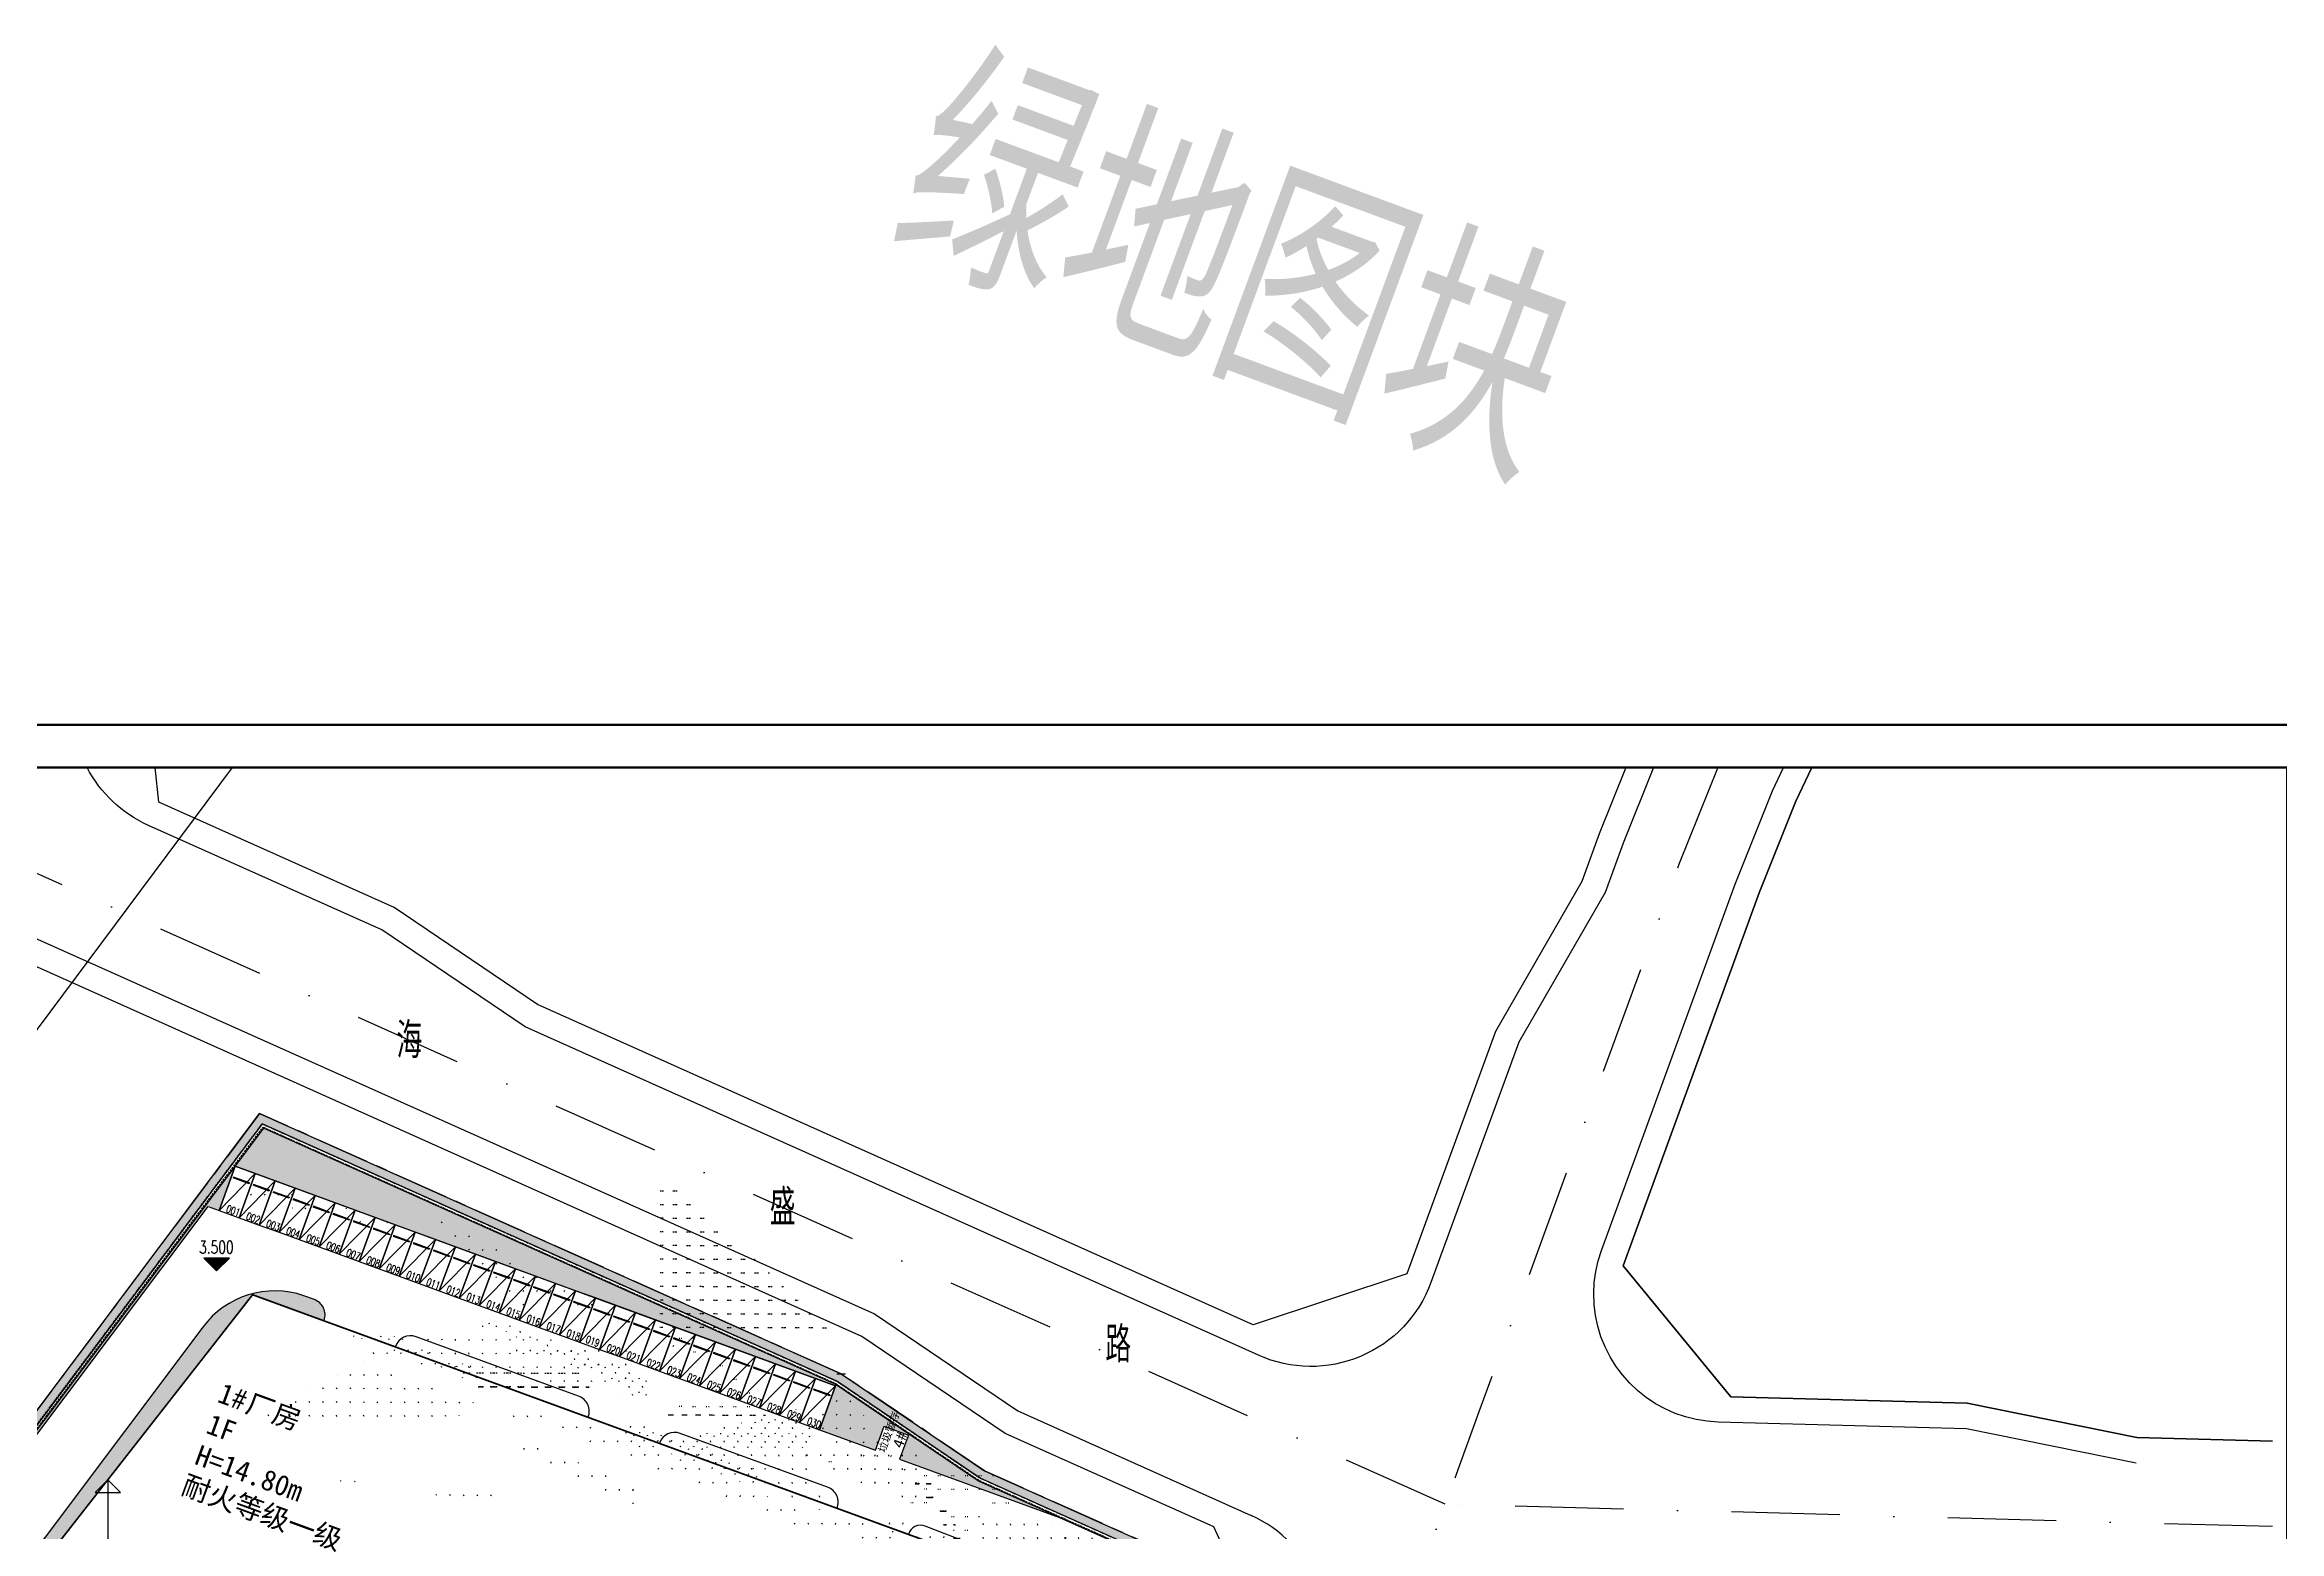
# Model space of a CAD drawing. Extents: x 40587477144 to 40590102100, y 3379967887 to 3381819730.
# Drawn here: x 40589673491 to 40589935677, y 3380412558 to 3380586937 of the extents above; entities that cross this region are included whole.
import ezdxf
from ezdxf.enums import TextEntityAlignment as Align

# ---------------------------------------------------------------- set-up
doc = ezdxf.new("R2010")
doc.units = 0
doc.header["$LTSCALE"] = 1000
doc.header["$MEASUREMENT"] = 0
for name, pattern in [('CENTER', [50.800000000000004, 31.75, -6.35, 6.35, -6.35]), ('DASH', [0.35, 0.25, -0.1]), ('DASHDOT', [25.399999999999995, 12.7, -6.349999999999999, 0, -6.349999999999999])]:
    doc.linetypes.add(name, pattern=pattern)
doc.layers.get('Defpoints').update_dxf_attribs({"color": 210})
for name, color, linetype in [('0-cxFrame', 155, 'Continuous'), ('0-HX', 1, 'Continuous'), ('A-Car', 155, 'Continuous'), ('A-CURTAIN', 84, 'Continuous'), ('A-LIN-V', 9, 'Continuous'), ('A-SFCE', 30, 'Continuous'), ('AS-WALL', 40, 'Continuous'), ('JT-路缘石线', 5, 'Continuous'), ('JT-道路中心线', 1, 'DASHDOT'), ('JT-道路名称', 7, 'Continuous'), ('JT-道路红线', 7, 'Continuous'), ('PUB_TEXT', 7, 'Continuous'), ('建-文字', 7, 'Continuous'), ('建-标高', 3, 'Continuous'), ('总-坐标', 3, 'Continuous'), ('高压线', 210, 'Continuous')]:
    doc.layers.add(name, color=color, linetype=linetype)
doc.layers.add('0-cxText', color=131, linetype='Continuous', lineweight=25)
doc.styles.add('A-STANDARD', font='SIMPLEX', dxfattribs={"bigfont": 'GBCBIG'})
doc.styles.add('cx_tuming', font='simhei.ttf')
doc.styles.add('cx_tuqian1', font='')
doc.styles.add('ELEC_DIM', font='SIMPLEX', dxfattribs={"width": 0.8, "height": 3.5, "bigfont": 'HZTXT'})
doc.styles.get("Standard").update_dxf_attribs({"font": 'GBENOR', "width": 0.7, "bigfont": 'GBCBIG'})
doc.styles.add('黑体', font='simhei.ttf', dxfattribs={"height": 12})
doc.styles.get('cx_tuqian1').set_extended_font_data('SimSun')
pattern_1 = [(19.99999999999998, (440.107795715332, 194.2398300170898), (956.275963936384, 2050.740422578524), [240, -48, 64, -48, 240, -960]), (19.99999999999998, (348.5154342651367, 211.9834671020508), (956.275963936384, 2050.740422578524), [160, -120, 240, -120, 160, -800]), (19.99999999999998, (655.8504104614258, 1004.918022155762), (956.275963936384, 2050.740422578524), [200, -80, 200, -1120]), (19.99999999999998, (-205.3501281738281, 1032.003547668457), (956.275963936384, 2050.740422578524), [80, -160, 80, -1280]), (110, (-54.99931335449219, 1086.72677230835), (-2050.740422578524, 956.275963936384), [143.9999999999999, -1456]), (110, (724.3924865722656, 348.7915229797363), (-2050.740422578524, 956.275963936384), [159.9999999999999, -1440]), (110, (881.3766403198242, 1087.002857208252), (-2050.740422578524, 956.275963936384), [159.9999999999999, -1440]), (65.00000000000001, (925.3208694458008, 404.8966331481934), (-547.2322293314808, 1503.508193286057), [160, -2102.7416992]), (154.9999999999999, (534.4087371826172, 262.6162528991699), (-1503.508193286057, -547.2322293314808), [160, -2102.741699199999]), (83.43494882, (877.4794540405273, 395.9972076416016), (-547.2322292444445, 1503.508193285503), [160, -3417.7087632]), (95.96375653, (799.5678939819336, 376.1531410217285), (-547.2322291846804, 1503.508193052025), [159.9999999999999, -6436.969001599999]), (95.96375653, (956.5520477294922, 1114.364471435547), (-547.2322291846804, 1503.508193052025), [128, -6468.969001599999]), (95.96375653, (-24.92916107177734, 1097.671417236328), (-547.2322291846804, 1503.508193052025), [112, -6484.969001599998]), (124.03624347, (649.2170791625977, 321.4299125671387), (-547.2322292935037, 1503.508193012417), [160, -6436.9690016]), (124.03624347, (806.2012252807617, 1059.641246795654), (-547.2322292935037, 1503.508193012417), [128, -6468.9690016]), (124.03624347, (-85.06947326660156, 1075.782127380371), (-547.2322292935037, 1503.508193012417), [112, -6484.9690016]), (136.5650512, (576.7778244018555, 286.5507621765137), (-547.2322299226216, 1503.508193038666), [159.9999999999999, -3417.706876319999])]

# ---------------------------------------------------------------- blocks, each defined once
blk = doc.blocks.new('GGRrrrr')
at = {"layer": 'A-CURTAIN'}
h = blk.add_hatch(dxfattribs=at)
h.set_pattern_fill('草坪或沼泽', color=0, scale=400, angle=19.99999999999998)
h.set_pattern_definition(pattern_1)
h.paths.add_polyline_path([(1393117.320922852, 618300.9193000793), (1393292.936767578, 540880.4741477966), (1330517.002159119, 532866.5696678162), (1241737.975387573, 527102.5202484131), (1161598.890319824, 521245.7613601685), (1240382.850791931, 783371.5528144836), (1244595.073738098, 797109.7279624939), (1261185.678756714, 852563.1131820679), (1335771.367614746, 847453.3053207397), (1355485.375518799, 842594.5098495483), (1380777.422203064, 840861.7712898254), (1392639.610717773, 828900.035358429), (1392845.235137939, 738250.2696037292), (1391845.237701416, 738248.0012702942), (1391806.246421814, 755447.9559936523), (1391306.45426178, 755446.8222770691), (1391785.831069946, 764447.9511528015), (1391640.544288635, 828487.3259391785), (1380332.88168335, 839889.8824043274), (1355330.389472961, 841602.7838134766), (1335616.381584167, 846461.5792884827), (1261914.650527954, 851510.8278846741), (1245552.140869141, 796819.8416023254), (1241339.732727051, 783081.0626220703), (1162974.660324097, 522348.9729347229), (1241669.135520935, 528100.1562232971), (1330421.199440002, 533862.4550628662), (1392290.937599182, 541760.6755371094), (1392117.323532104, 618298.6509666443)])
h.paths.add_polyline_path([(1393076.15146637, 636450.5321846008), (1392076.154045105, 636448.2638511658), (1392062.989784241, 641998.404788971), (1391563.607894897, 641997.2195243835), (1392041.628883362, 650998.2749595642), (1391886.520614624, 720048.3890342712), (1392886.518035889, 720050.6573638916)])
h = blk.add_hatch(dxfattribs=at)
h.set_pattern_fill('草坪或沼泽', color=0, scale=400, angle=19.99999999999998)
h.set_pattern_definition([(19.99999999999998, (440.107795715332, 194.2398300170898), (956.2759639363836, 2050.740422578524), [240, -48, 64, -48, 240, -960]), (19.99999999999998, (348.5154342651367, 211.9834671020508), (956.2759639363836, 2050.740422578524), [160, -120, 240, -120, 160, -800]), (19.99999999999998, (655.8504104614258, 1004.918022155762), (956.2759639363836, 2050.740422578524), [200, -80, 200, -1120]), (19.99999999999998, (-205.3501281738281, 1032.003547668457), (956.2759639363836, 2050.740422578524), [80, -160, 80, -1280]), (110, (-54.99931335449219, 1086.72677230835), (-2050.740422578524, 956.2759639363836), [143.9999999999999, -1456]), (110, (724.3924865722656, 348.7915229797363), (-2050.740422578524, 956.2759639363836), [159.9999999999999, -1440]), (110, (881.3766403198242, 1087.002857208252), (-2050.740422578524, 956.2759639363836), [159.9999999999999, -1440]), (65.00000000000001, (925.3208694458008, 404.8966331481934), (-547.2322293314807, 1503.508193286057), [160, -2102.7416992]), (154.9999999999999, (534.4087371826172, 262.6162528991699), (-1503.508193286057, -547.2322293314807), [160, -2102.741699199999]), (83.43494882, (877.4794540405273, 395.9972076416016), (-547.2322292444445, 1503.508193285503), [160, -3417.7087632]), (95.96375653, (799.5678939819336, 376.1531410217285), (-547.2322291846804, 1503.508193052025), [159.9999999999999, -6436.969001599999]), (95.96375653, (956.5520477294922, 1114.364471435547), (-547.2322291846804, 1503.508193052025), [128, -6468.969001599999]), (95.96375653, (-24.92916107177734, 1097.671417236328), (-547.2322291846804, 1503.508193052025), [112, -6484.969001599998]), (124.03624347, (649.2170791625977, 321.4299125671387), (-547.2322292935037, 1503.508193012417), [160, -6436.9690016]), (124.03624347, (806.2012252807617, 1059.641246795654), (-547.2322292935037, 1503.508193012417), [128, -6468.9690016]), (124.03624347, (-85.06947326660156, 1075.782127380371), (-547.2322292935037, 1503.508193012417), [112, -6484.9690016]), (136.5650512, (576.7778244018555, 286.5507621765137), (-547.232229922622, 1503.508193038667), [159.9999999999999, -3417.706876319999])])
edge = h.paths.add_edge_path()
edge.add_line((1391002.783584595, 755446.1334381104), (1391033.862896324, 755969.2298610318))
edge.add_line((1391033.86289978, 755969.2298622131), (1391484.60933056, 764440.2374043328))
edge.add_line((1391484.609329224, 764440.2374038696), (1391240.917746339, 828322.242167785))
edge.add_line((1391240.917747498, 828322.2421684265), (1380155.065434195, 839501.1268444082))
edge.add_line((1380155.065429688, 839501.1268424988), (1355268.395031075, 841206.093397873))
edge.add_line((1355268.39503479, 841206.0933990479), (1335554.387081419, 846064.8888675765))
edge.add_line((1335554.387077332, 846064.8888664246), (1262206.239214119, 851089.9137592164))
edge.add_line((1262206.239219666, 851089.9137611389), (1173161.430034699, 554852.1791891612))
edge.add_line((1173161.430030823, 554852.1791877747), (1173522.489795612, 554879.6278408373))
edge.add_line((1173522.4897995, 554879.6278419495), (1259298.694751966, 840247.1814245735))
edge.add_line((1259298.694747925, 840247.1814231873), (1260664.251583645, 840250.287743258))
edge.add_line((1260664.251579285, 840250.2877464294), (1260650.720505403, 845748.0085758491))
edge.add_line((1260650.72051239, 845748.0085716248), (1335651.042472096, 845918.1516353745))
edge.add_line((1335651.042472839, 845918.151638031), (1335663.543034486, 840420.7167655955))
edge.add_line((1335663.543029785, 840420.7167663574), (1342663.498677632, 840436.620142065))
edge.add_line((1342663.498680115, 840436.6201400757), (1342656.698541388, 843434.4194341273))
edge.add_line((1342656.698539734, 843434.4194335938), (1345656.684828249, 843441.2245361431))
edge.add_line((1345656.684829712, 843441.2245368958), (1345663.514863657, 840443.5152480957))
edge.add_line((1345663.514862061, 840443.515247345), (1365660.002805453, 840488.87754378))
edge.add_line((1365660.002807617, 840488.8775444031), (1374552.106933233, 839873.2337869616))
edge.add_arc((1367357.655082703, 824128.4532546997), 17310.63983173795, 5.5802626876526915, 65.44234737564938, ccw=False)
edge.add_line((1384586.259040833, 825811.7408561707), (1385552.940604924, 825812.0992239242))
edge.add_line((1385552.940605164, 825812.0992240906), (1390246.63666195, 825822.7249858105))
edge.add_line((1390246.636665344, 825822.72498703), (1390404.911168448, 755445.2751032704))
edge.add_line((1390404.911170959, 755445.2751045227), (1391002.783589707, 755446.1334401162))
h = blk.add_hatch(dxfattribs=at)
h.set_pattern_fill('草坪或沼泽', color=0, scale=400, angle=19.99999999999998)
h.set_pattern_definition(pattern_1)
edge = h.paths.add_edge_path()
edge.add_line((1244511.714828491, 753063.8315238953), (1244495.919566525, 760027.0825533024))
edge.add_line((1244495.91960144, 760027.0825538635), (1267770.087429236, 832316.7940167233))
edge.add_line((1267770.087432861, 832316.7940177917), (1276681.976823113, 832337.0095257644))
edge.add_line((1276681.976821899, 832337.0095252991), (1276681.864180329, 832386.6813997305))
edge.add_arc((1274781.869064331, 832382.3714904785), 1900.000004354328, 0.1299683560727448, 90.13029558499731)
edge.add_line((1274777.548301697, 834282.3665809631), (1273442.691794555, 834279.3309857612))
edge.add_arc((1273670.986663818, 823776.4695892334), 10505.34226203356, 91.24521050012937, 163.5760376897314)
edge.add_line((1263594.306396484, 826746.7777709961), (1241444.485177469, 753056.8738986957))
edge.add_line((1241444.485176086, 753056.8738975525), (1244511.714866437, 753063.8315246797))
h = blk.add_hatch(dxfattribs=at)
h.set_pattern_fill('草坪或沼泽', color=0, scale=400, angle=19.99999999999998)
h.set_pattern_definition(pattern_1)
edge = h.paths.add_edge_path()
edge.add_line((1285581.953941345, 832357.1979942322), (1309681.237586975, 832411.8641967773))
edge.add_arc((1307781.783744812, 832457.4163208008), 1900.000000747431, 358.6262135468809, 450.130295675967)
edge.add_line((1307777.462928772, 834357.411403656), (1287477.515419006, 834311.2474632263))
edge.add_arc((1287481.836204529, 832411.2523841858), 1899.999998556462, 90.13029564319118, 180.1299678000027)
edge.add_line((1285581.841117859, 832406.9424934387), (1285581.953964233, 832357.1980018616))
h = blk.add_hatch(dxfattribs=at)
h.set_pattern_fill('草坪或沼泽', color=0, scale=400, angle=19.99999999999998)
h.set_pattern_definition(pattern_1)
edge = h.paths.add_edge_path()
edge.add_line((1318581.869049072, 832432.0541534424), (1340781.152915955, 832482.410446167))
edge.add_arc((1338881.703308105, 832528.1403884888), 1900.000001196888, 358.6208496673979, 450.130295672381)
edge.add_line((1338877.382568359, 834428.1354789734), (1320477.430152893, 834386.292301178))
edge.add_arc((1320481.750892639, 832486.2972068787), 1900.000003571495, 90.13029556357108, 180.1299679933564)
edge.add_line((1318581.75579834, 832481.9873085022), (1318581.869064331, 832432.0541534425))
h = blk.add_hatch(dxfattribs=at)
h.set_pattern_fill('草坪或沼泽', color=0, scale=400, angle=19.99999999999998)
h.set_pattern_definition(pattern_1)
edge = h.paths.add_edge_path()
edge.add_line((1361831.757774353, 832530.1611289978), (1361828.607009888, 833919.1583023071))
edge.add_line((1361828.607040405, 833919.1582984924), (1351207.979728699, 834106.2698020935))
edge.add_arc((1351181.557189941, 832606.5025405884), 1499.999997267485, 88.99068202432258, 183.971656302854)
edge.add_line((1349685.159500122, 832502.6080665588), (1361831.757743835, 832530.1611213684))
at = {"layer": 'A-CURTAIN', "color": 0}
for points in [[(1244595.073738098, 797109.7279624939), (1261185.678756714, 852563.1131820679), (1335771.367614746, 847453.3053207397), (1355485.375518799, 842594.5098495483), (1380777.422203064, 840861.7712898254)], [(1380332.88168335, 839889.8824043274), (1355330.389472961, 841602.7838134766), (1335616.381584167, 846461.5792884827), (1261914.650527954, 851510.8278846741), (1245552.140869141, 796819.8416023254)], [(1380155.065429688, 839501.1268424988), (1355268.39503479, 841206.0933990479), (1335554.387077332, 846064.8888664246), (1262206.239219666, 851089.9137611389), (1173161.430030823, 554852.1791877747)]]:
    blk.add_lwpolyline(points, dxfattribs=at)
blk.add_lwpolyline([(1173522.4897995, 554879.6278419495), (1259298.694747925, 840247.1814231873), (1260664.251579285, 840250.2877464294), (1260650.72051239, 845748.0085716248), (1335651.042472839, 845918.151638031), (1335663.543029785, 840420.7167663574), (1342663.498680115, 840436.6201400757), (1342656.698539734, 843434.4194335938), (1345656.684829712, 843441.2245368958), (1345663.514862061, 840443.515247345), (1365660.002807617, 840488.8775444031), (1374552.106933594, 839873.2337875366, -0.2673043221881901)], format="xyb", dxfattribs=at)
for points in [[(1244511.714828491, 753063.8315238953), (1244495.91960144, 760027.0825538635), (1267770.087432861, 832316.7940177917), (1276681.976821899, 832337.0095252991), (1276681.864181519, 832386.6814002991, 0.4142152351523207), (1274777.548301697, 834282.3665809631), (1273442.691795349, 834279.330986023, 0.3265163471127786), (1263594.306396484, 826746.7777709961), (1241444.485176086, 753056.8738975525)], [(1285581.953941345, 832357.1979942322), (1309681.237617493, 832411.864200592, 0.4219234257304527), (1307777.462928772, 834357.411403656), (1287477.515472412, 834311.247467041, 0.4142118864557647), (1285581.841117859, 832406.9424934387)], [(1318581.869049072, 832432.0541534424), (1340781.152900696, 832482.4104499817, 0.421950996749626), (1338877.382568359, 834428.1354789734), (1320477.430114746, 834386.2922935486, 0.4142118878511918), (1318581.75579834, 832481.9873085022)], [(1361831.757774353, 832530.1611289978), (1361828.607040405, 833919.1582984924), (1351207.979728699, 834106.2698020935, 0.4399114465953061), (1349685.159500122, 832502.6080665588)]]:
    blk.add_lwpolyline(points, format="xyb", close=True, dxfattribs=at)
at = {"layer": 'A-CURTAIN', "color": 0, "style": 'ELEC_DIM', "width": 0.8000000000000003}
blk.add_text('绿地图块', height=25000, rotation=359.8895250391415, dxfattribs=at).set_placement((1294558.923324585, 972455.0421905518))
blk = doc.blocks.new('建筑-停车位-2400x5300')
at = {"color": 0}
blk.add_lwpolyline([(-49.99999999813735, 199.9999999757856), (-50.00000090897083, -5299.999999886379), (2449.999999089167, -5299.999999826774), (2449.999999998137, 200.0000000335276)], close=True, dxfattribs=at)
for points in [[(2449.999999998137, 200.0000000335276), (-50.00000090897083, -5299.999999886379)], [(199.9999990900978, -3953.625492763415), (2199.999999090098, -3953.625492763415)], [(199.9999990900978, -4053.625492763415), (199.9999990900978, -3953.625492763415)], [(199.9999990900978, -4053.625492763415), (2199.999999090098, -4053.625492763415)], [(2199.999999090098, -4053.625492763415), (2199.999999090098, -3953.625492763415)]]:
    blk.add_lwpolyline(points, dxfattribs=at)
blk = doc.blocks.new('G$C29A62568')
at = {"layer": 'A-Car', "color": 8, "extrusion": (7.103892189259454e-08, 1.937544352733996e-07, 0.9999999999999788), "rotation": 159.8002921507157}
for p in [(40588256577.38121, 3380449758.728107, 3538.323122636224), (40588258923.61811, 3380448895.49457, 3538.32312205504), (40588261269.85518, 3380448032.261038, 3538.323121473863), (40588263616.09207, 3380447169.027505, 3538.323120892682), (40588265962.32903, 3380446305.793968, 3538.3231203115), (40588268308.56599, 3380445442.560435, 3538.323119730317), (40588270654.8029, 3380444579.326898, 3538.32311914913), (40588273001.03992, 3380443716.093363, 3538.323118567956), (40588275347.27688, 3380442852.859831, 3538.323117986768), (40588277693.51389, 3380441989.626299, 3538.323117405595), (40588280039.75075, 3380441126.392764, 3538.323116824407), (40588282385.98769, 3380440263.159228, 3538.323116243229), (40588284732.22476, 3380439399.925698, 3538.323115662043), (40588287078.46161, 3380438536.69216, 3538.323115080865), (40588289424.69863, 3380437673.458623, 3538.323114499681), (40588291770.93558, 3380436810.22509, 3538.323113918504), (40588294117.17253, 3380435946.991553, 3538.323113337318), (40588296463.40949, 3380435083.75802, 3538.323112756133), (40588298809.64639, 3380434220.524487, 3538.323112174942), (40588301155.88341, 3380433357.29095, 3538.323111593768), (40588303502.12032, 3380432494.057414, 3538.323111012583), (40588305848.35738, 3380431630.823884, 3538.323110431408), (40588308194.59428, 3380430767.590353, 3538.323109850227), (40588310540.83116, 3380429904.356815, 3538.32310926904), (40588312887.06821, 3380429041.123279, 3538.323108687862), (40588315233.30515, 3380428177.889746, 3538.323108106681), (40588317579.54218, 3380427314.656211, 3538.323107525498), (40588319925.77902, 3380426451.422675, 3538.323106944313), (40588322272.01603, 3380425588.189143, 3538.323106363127), (40588324618.25303, 3380424724.955591, 3538.323105781943)]:
    blk.add_blockref('建筑-停车位-2400x5300', p, dxfattribs=at)
blk = doc.blocks.new('55555555555555555555555555555')
at = {"layer": '建-文字', "color": 0, "style": 'A-STANDARD', "width": 0.7058823529411765}
for s, p in [('001', (40588255175.73572, 3380450026.954892)), ('002', (40588257523.92146, 3380449169.036646)), ('003', (40588259872.10724, 3380448311.11838)), ('004', (40588262220.29298, 3380447453.200134)), ('005', (40588264568.47873, 3380446595.281897)), ('006', (40588266916.66447, 3380445737.363628)), ('007', (40588269264.85019, 3380444879.445397)), ('008', (40588271613.03593, 3380444021.527151)), ('009', (40588273961.22166, 3380443163.608886)), ('010', (40588276309.40746, 3380442305.690618)), ('011', (40588278657.59314, 3380441447.772399)), ('012', (40588281005.77895, 3380440589.854148)), ('013', (40588283353.96468, 3380439731.935868)), ('014', (40588285702.15034, 3380438874.017643)), ('015', (40588288050.33612, 3380438016.099382)), ('016', (40588290398.52189, 3380437158.181153)), ('017', (40588292746.70762, 3380436300.262877)), ('018', (40588295094.89336, 3380435442.344625)), ('019', (40588297362.20415, 3380434709.451086)), ('020', (40588299791.26477, 3380433726.508155)), ('021', (40588302139.45061, 3380432868.589908)), ('022', (40588304487.63634, 3380432010.671619)), ('023', (40588306888.44193, 3380431133.208655)), ('024', (40588309236.62766, 3380430275.290406)), ('025', (40588311584.81345, 3380429417.372149)), ('026', (40588313932.99922, 3380428559.453888)), ('027', (40588316281.18496, 3380427701.53563)), ('028', (40588318629.37065, 3380426843.617409)), ('029', (40588320978.28776, 3380425987.706183)), ('030', (40588323326.47305, 3380425129.787562))]:
    blk.add_text(s, height=892.5, rotation=339.9297114345931, dxfattribs=at).set_placement(p)
blk = doc.blocks.new('TK22.A0 L(Dragon)')
at = {"layer": '0-cxFrame', "color": 7, "const_width": 0.5}
blk.add_lwpolyline([(0, 0), (-1189, 0), (-1189, 841), (0, 841)], close=True, dxfattribs=at)
at = {"layer": '0-cxFrame', "const_width": 0.5}
blk.add_lwpolyline([(-80, 10), (-1169, 10), (-1169, 831), (-80, 831)], close=True, dxfattribs=at)
at = {"style": '黑体', "flags": 4}
blk.add_attdef('图幅', text='', height=3.3, dxfattribs=at).set_placement((-40, 3), align=Align.RIGHT)
at = {"layer": '0-cxText', "flags": 4}
for tag, height, style, p in [('建设单位', 3.5, 'cx_tuming', (-45, 240)), ('项目名称', 3.5, 'cx_tuming', (-45, 210)), ('子项名称', 3.5, 'cx_tuming', (-45, 180)), ('工程编号', 3.3, 'cx_tuqian1', (-35, 165)), ('图名1', 3.5, 'cx_tuming', (-45, 87)), ('图名2', 3.5, 'cx_tuming', (-45, 79)), ('图名3', 3.5, 'cx_tuming', (-45, 71)), ('出图日期', 3.3, 'cx_tuqian1', (-39, 60)), ('专业', 3.3, 'cx_tuqian1', (-55, 52)), ('图号', 3.3, 'cx_tuqian1', (-55, 44)), ('版次', 3.3, 'cx_tuqian1', (-20, 44))]:
    blk.add_attdef(tag, text='', height=height, dxfattribs=dict(at, style=style)).set_placement(p, align=Align.MIDDLE)
at = {"layer": 'Defpoints', "color": 6, "flags": 4}
for tag, height, style, p in [('tufu', 3.3, '黑体', (-12, 12)), ('dwfname', 4, 'cx_tuqian1', (-80, 3))]:
    blk.add_attdef(tag, text='', height=height, dxfattribs=dict(at, style=style)).set_placement(p, align=Align.RIGHT)

msp = doc.modelspace()

# ---------------------------------------------------------------- hatches: boundary and pattern name
at = {"layer": '建-标高'}
msp.add_hatch(color=8, dxfattribs=at).paths.add_polyline_path([(40589693658.92164, 3380443113.060872), (40589695158.92164, 3380444613.060872), (40589692158.92164, 3380444613.060872)], flags=17)

# ---------------------------------------------------------------- linework, layer by layer
at = {"layer": '0-HX', "linetype": 'CENTER', "ltscale": 0.2}
msp.add_lwpolyline([(40589813895.24646, 3380393980.898591), (40589806893.09981, 3380409302.927993), (40589783755.04839, 3380419662.492842), (40589766931.37378, 3380431029.725266), (40589698697.76943, 3380461579.853973), (40589663979.4409, 3380415266.100388), (40589655282.48067, 3380403827.430825), (40589490831.73977, 3380185028.900704), (40589568063.9409, 3380162853.200386), (40589653372.64089, 3380137607.100389), (40589715054.54089, 3380123451.400389)], close=True, dxfattribs=at)
at = {"layer": 'A-SFCE', "linetype": 'DASH'}
for points in [[(40589736943.22045, 3380186275.2518), (40589714418.10886, 3380124623.454611), (40589653626.61252, 3380138574.811246), (40589568343.82142, 3380163813.243817), (40589492503.82979, 3380185589.19868), (40589656080.2026, 3380403224.398946), (40589664777.54151, 3380414663.566556), (40589699018.54659, 3380460340.577489), (40589766443.47521, 3380430152.515933), (40589783267.14992, 3380418785.283481), (40589801056.35935, 3380410820.547568), (40589806140.30674, 3380408544.319479), (40589812815.1216, 3380393938.554342), (40589790837.06477, 3380333784.059697), (40589787277.22997, 3380325498.369755)], [(40589736661.43875, 3380186378.203611), (40589714227.17925, 3380124975.070877), (40589653702.80399, 3380138865.124507), (40589568427.78556, 3380164101.256846), (40589493005.45679, 3380185757.288075), (40589656319.51819, 3380403043.488082), (40589665016.97177, 3380414482.806521), (40589699114.77972, 3380459968.794543), (40589766297.10567, 3380429889.353124), (40589783120.78036, 3380418522.120672), (40589800933.76739, 3380410546.738856), (40589805914.46883, 3380408316.736924), (40589812491.08414, 3380393925.851067), (40589790558.14065, 3380333894.832758), (40589787001.59286, 3380325616.793515)]]:
    msp.add_lwpolyline(points, dxfattribs=at)
at = {"layer": 'AS-WALL', "color": 20, "true_color": 0xf72408, "const_width": 200.0000000000001}
msp.add_lwpolyline([(40589748538.78451, 3380324808.789411), (40589748435.83271, 3380324527.007708), (40589644505.34882, 3380362499.063575), (40589651081.659, 3380380498.591922), (40589697886.07822, 3380440305.243856), (40589779801.81467, 3380410376.499106), (40589779698.86292, 3380410094.717414), (40589782328.82552, 3380409133.833927), (40589782431.77734, 3380409415.615627), (40589794689.28114, 3380404937.212323), (40589763323.29927, 3380319087.720896), (40589751100.11262, 3380323660.051459), (40589751168.7471, 3380323847.90593)], close=True, dxfattribs=at)
at = {"layer": 'JT-路缘石线', "color": 8, "ltscale": 10}
for p, q in [((40589668977.38482, 3380483651.76041), (40589770834.56295, 3380438047.399725)), ((40589770834.56295, 3380438047.399725), (40589787658.2375, 3380426680.167348)), ((40589787658.2375, 3380426680.167348), (40589815038.8484, 3380414421.087748))]:
    msp.add_line(p, q, dxfattribs=at)
msp.add_lwpolyline([(40589862246.38763, 3380502157.2), (40589858695.74199, 3380493287.1), (40589856584.37607, 3380487508.225783), (40589846433.48123, 3380469923.876689), (40589836138.31991, 3380441745.699776, -0.435067405116108), (40589815919.63846, 3380433202.842545), (40589729860.25243, 3380471734.043303), (40589713036.57333, 3380483101.269472), (40589685655.69765, 3380495360.455404, -0.1696787428335172), (40589678463.24153, 3380502157.2)], format="xyb", dxfattribs=at)
for points in [[(40589898978.04199, 3380424584.1), (40589869833.94199, 3380425370.6), (40589868545.94199, 3380425461), (40589867270.54199, 3380425661.7), (40589866017.04199, 3380425971.4), (40589864794.842, 3380426387.8), (40589863612.94199, 3380426907.7), (40589862480.14199, 3380427527.3), (40589861404.84199, 3380428242), (40589860395.04199, 3380429046.5), (40589859458.04199, 3380429934.9), (40589858600.94199, 3380430900.5), (40589857830.04199, 3380431936.3), (40589857151.142, 3380433034.5), (40589856569.14199, 3380434187.1), (40589856088.34199, 3380435385.4), (40589855712.44199, 3380436620.6), (40589855444.14199, 3380437883.6), (40589855285.44199, 3380439165), (40589855237.54199, 3380440455.3), (40589855300.64199, 3380441744.9), (40589855474.54199, 3380443024.3), (40589855757.74199, 3380444284), (40589856148.24199, 3380445514.7), (40589871846.842, 3380488482.2), (40589876217.44199, 3380499400.6), (40589877520.92781, 3380502157.2)], [(40589918878.94199, 3380420545.4), (40589898978.04199, 3380424584.1)]]:
    msp.add_lwpolyline(points, dxfattribs=at)
msp.add_arc((40589808909.25033, 3380400730.65213), 14999.99999955538, 339.9297114372225, 65.88057773224503, dxfattribs=at)
at = {"layer": 'JT-道路中心线', "color": 8, "flags": 128}
for points in [[(40589837812.84199, 3380415730), (40589642415.74199, 3380503214.8)], [(40589869783.7095, 3380502157.2), (40589865271.34199, 3380490884.7), (40589841777.342, 3380426580.9), (40589728971.2048, 3380117827.81713)], [(40589934885.75322, 3380413110.177517), (40589837812.84199, 3380415730)]]:
    msp.add_lwpolyline(points, dxfattribs=at)
at = {"layer": 'JT-道路红线', "color": 8}
for points in [[(40589859014.96136, 3380502157.2), (40589855893.60897, 3380494359.545578), (40589853855.96172, 3380488782.441609), (40589843705.06688, 3380471198.092515), (40589833320.50222, 3380442775.215908), (40589815267.85312, 3380436781.630839), (40589731323.94693, 3380474365.671938), (40589714500.26784, 3380485732.898108), (40589686881.61624, 3380498098.542983), (40589686439.88988, 3380502157.2)], [(40589934885.75322, 3380423114.791882), (40589918959.84199, 3380423544.6), (40589899058.94199, 3380427583.3), (40589871342.24199, 3380428331.3), (40589858679.54199, 3380443700.1), (40589874664.94199, 3380487452.6), (40589878967.54199, 3380498201.3), (40589880838.15288, 3380502157.2)], [(40589880838.15288, 3380502157.2), (40589878967.542, 3380498201.3), (40589878967.542, 3380498201.3), (40589874664.942, 3380487452.6), (40589874664.942, 3380487452.6), (40589858679.542, 3380443700.1), (40589858679.542, 3380443700.1), (40589871342.242, 3380428331.3), (40589871342.242, 3380428331.3), (40589899058.942, 3380427583.3), (40589899058.942, 3380427583.3), (40589918959.842, 3380423544.6), (40589918959.842, 3380423544.6), (40589934885.75322, 3380423114.793449)], [(40589719185.46942, 3380120186.559477), (40589819296.14381, 3380394192.024467), (40589810657.06626, 3380413095.970189), (40589786194.542, 3380424048.539261), (40589769370.86745, 3380435415.771638), (40589670395.64199, 3380479729.8), (40589652957.342, 3380475126.9)]]:
    msp.add_lwpolyline(points, dxfattribs=at)
at = {"layer": '建-标高', "color": 8}
for p, q in [((40589693658.92164, 3380443113.060872), (40589692158.92164, 3380444613.060872)), ((40589695158.92164, 3380444613.060872), (40589692158.92164, 3380444613.060872)), ((40589693658.92164, 3380443113.060872), (40589695158.92164, 3380444613.060872)), ((40589680895.32951, 3380418594.477855), (40589679395.32951, 3380417094.477855)), ((40589680895.32951, 3380418594.477855), (40589682395.32951, 3380417094.477855)), ((40589680895.32951, 3380418594.477855), (40589680895.32951, 3380408747.145233)), ((40589679395.32951, 3380417094.477855), (40589682395.32951, 3380417094.477855))]:
    msp.add_line(p, q, dxfattribs=at)
at = {"layer": '总-坐标', "color": 6}
msp.add_line((40589766431.37395, 3380431029.724871), (40589767431.37395, 3380431029.724871), dxfattribs=at)
at = {"layer": '高压线', "color": 8}
msp.add_lwpolyline([(40589392885.75322, 3380096223.224099), (40589695541.96588, 3380502157.2)], dxfattribs=at)

# ---------------------------------------------------------------- block references
at = {"color": 8, "rotation": 339.7997433640027}
msp.add_blockref('GGRrrrr', (40588220693.66874, 3380096947.084455), dxfattribs=at)
at = {"extrusion": (-7.059998132795915e-08, -1.939148066761998e-07, 0.9999999999999787), "rotation": 0.1297468477867362}
msp.add_blockref('G$C29A62568', (9198870.997235857, -91903963.36278877, 17.1720991676288), dxfattribs=at)
at = {"layer": '0-cxFrame', "xscale": 500, "yscale": 500, "zscale": 500}
msp.add_blockref('TK22.A0 L(Dragon)', (40589976594.04819, 3380086657.200004), dxfattribs=at)
at = {"layer": 'A-LIN-V', "color": 8}
msp.add_blockref('55555555555555555555555555555', (1439521.541999817, 0), dxfattribs=at)

# ---------------------------------------------------------------- texts
at = {"layer": 'JT-道路名称', "color": 8}
for s, p in [('海', (40589714758.50796, 3380468031.903337)), ('盛', (40589758552.87579, 3380448449.253726)), ('路', (40589797939.09317, 3380432361.124101))]:
    msp.add_text(s, height=4199.999999999997, rotation=7.334511762252986e-06, dxfattribs=at).set_placement(p)
at = {"layer": 'PUB_TEXT', "color": 8, "style": '黑体', "width": 1.1}
for s, height, p in [('垃圾暂存', 840.0000000000002, (40589772057.15636, 3380421712.033257)), ('4#', 1260, (40589774108.356, 3380422197.605276))]:
    msp.add_text(s, height=height, rotation=69.79962398826267, dxfattribs=at).set_placement(p)
at = {"layer": '建-文字', "color": 8, "style": '黑体'}
for s, p in [('1#', (40589693620.50597, 3380427772.926139)), ('厂房', (40589696871.27511, 3380426585.224677)), ('1F', (40589692277.62322, 3380424132.719258)), ('H=14.80m', (40589690936.69984, 3380420491.79399)), ('耐火等级一级', (40589689356.24869, 3380417026.95876))]:
    msp.add_text(s, height=2406.437768240343, rotation=339.9297114345931, dxfattribs=at).set_placement(p)
at = {"layer": '建-标高', "color": 8, "style": 'A-STANDARD', "width": 0.7058823529411765}
msp.add_text('3.500', height=1487.5, dxfattribs=at).set_placement((40589691608.92164, 3380445138.060872))

doc.saveas('drawing.dxf')
